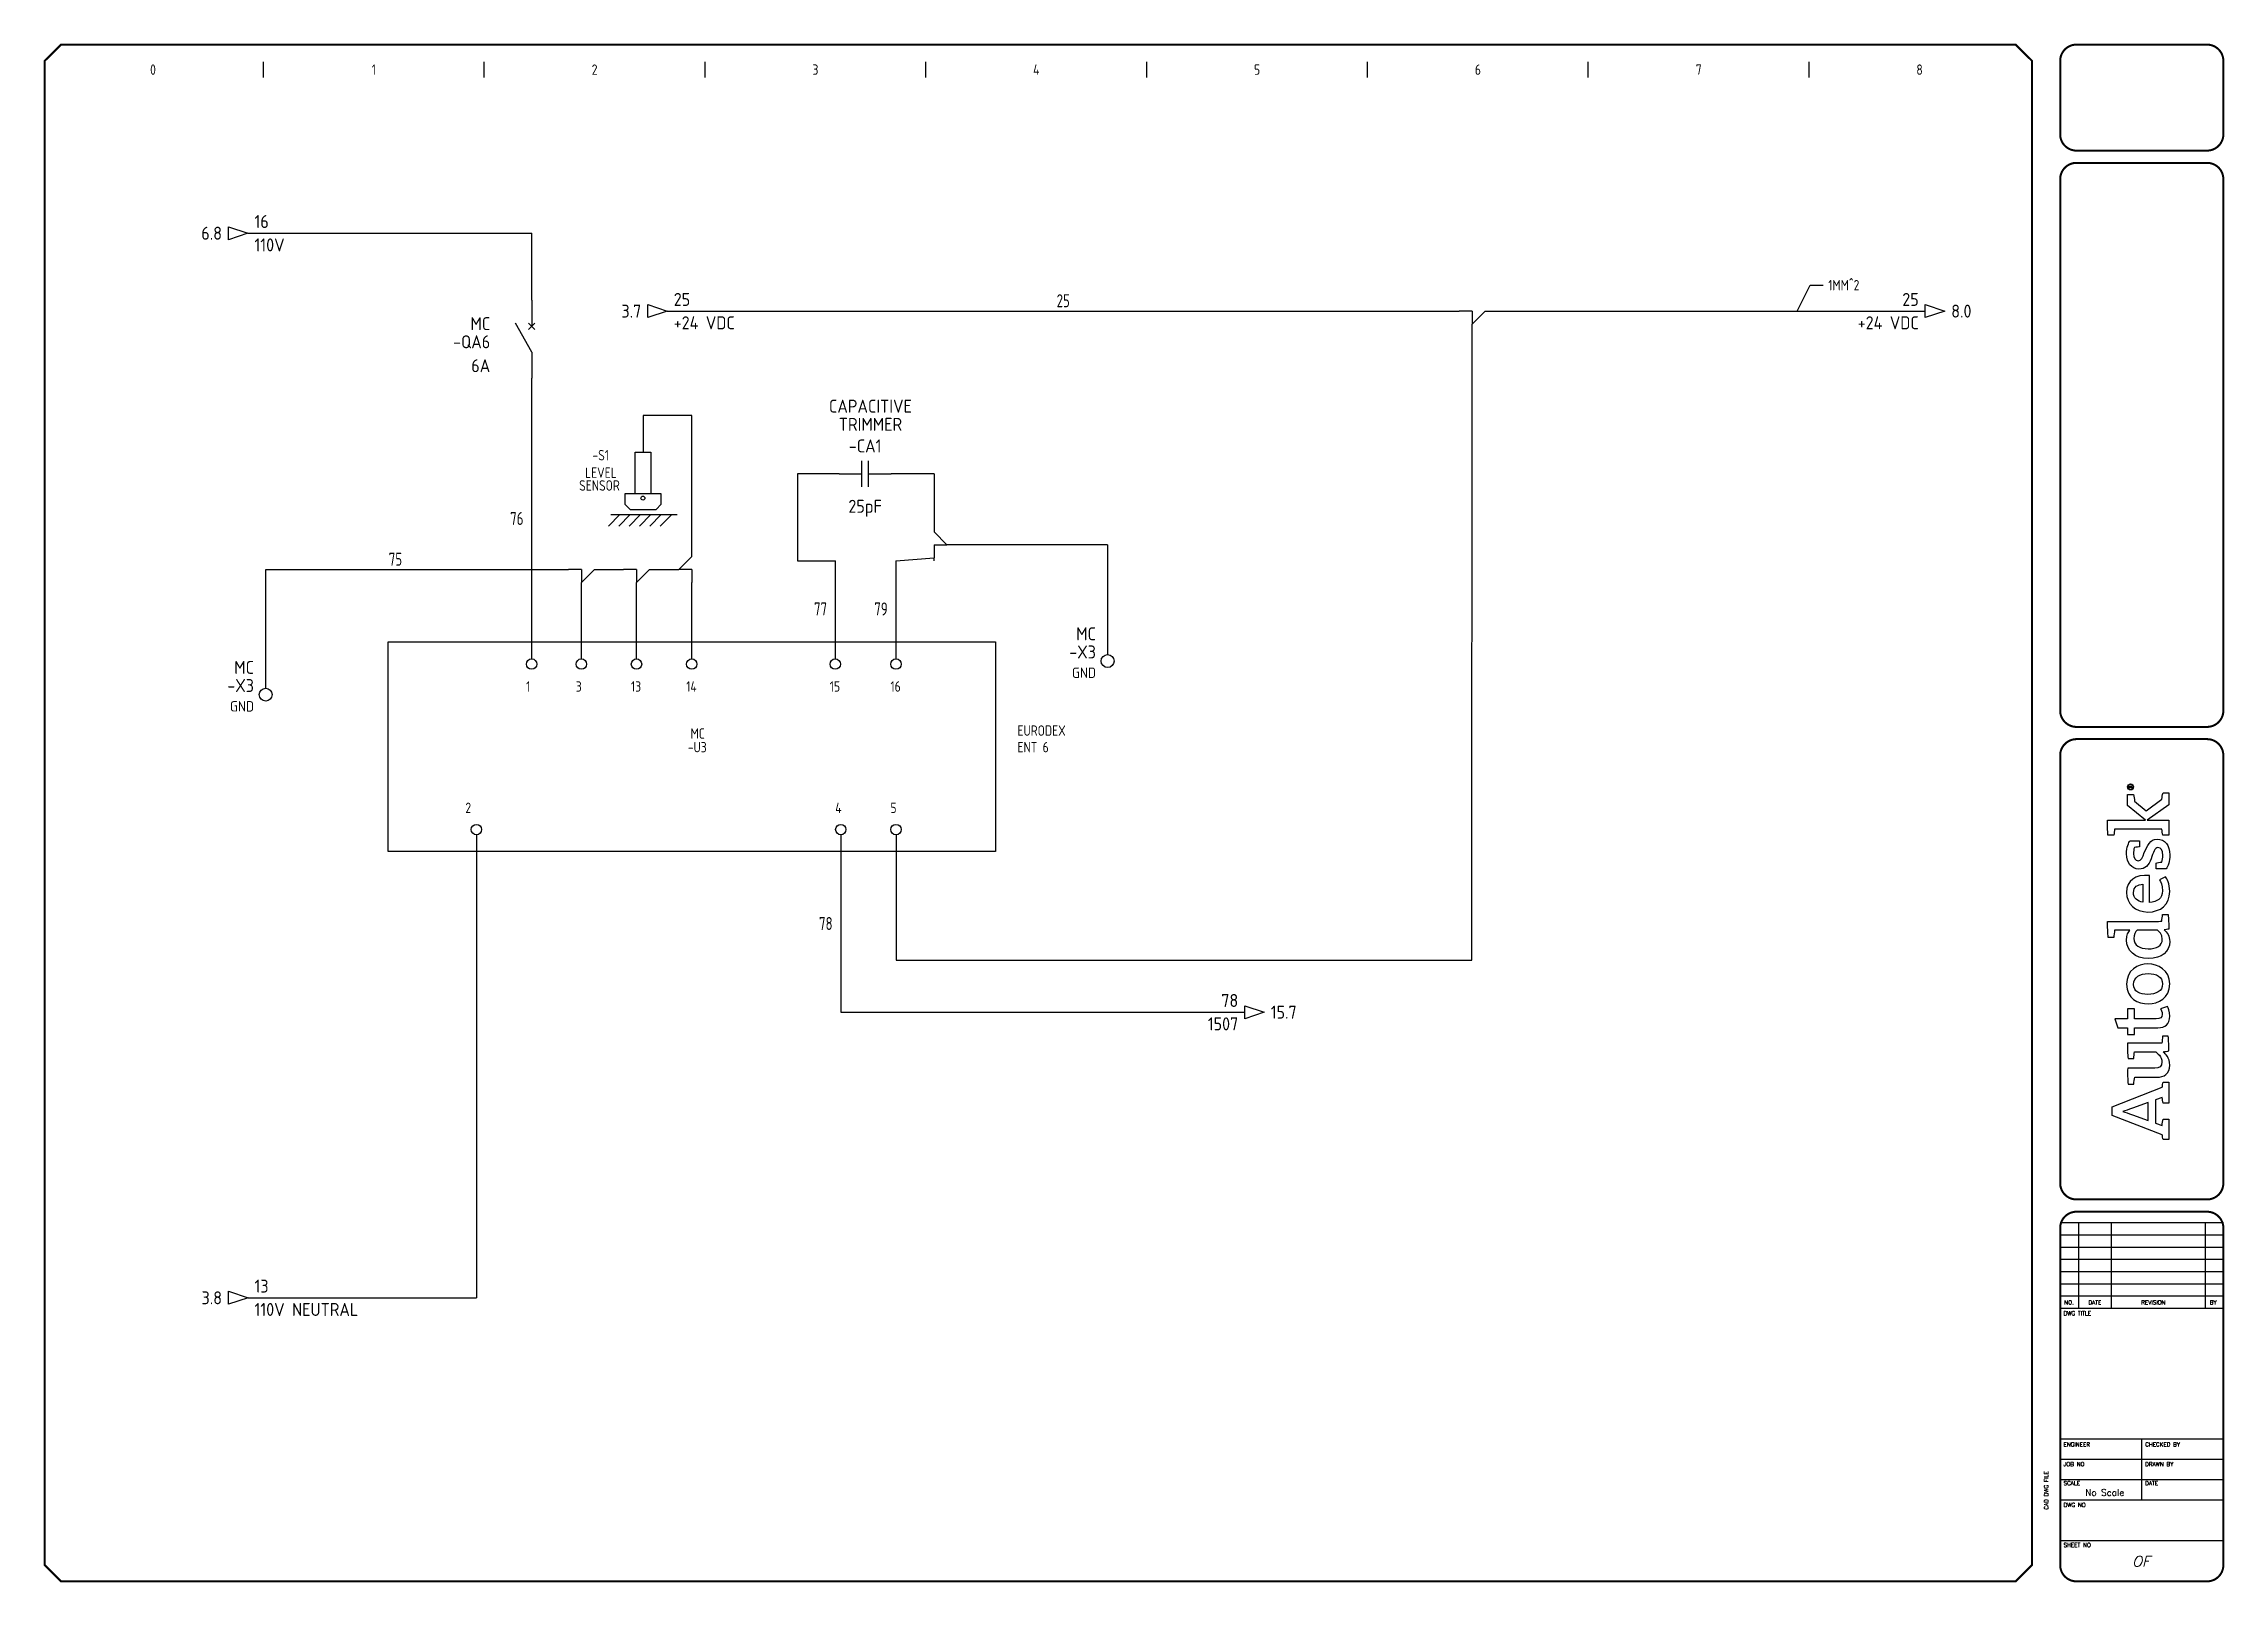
# Model space of a CAD drawing. Header units: millimetres. Extents: x 0 to 840, y 0 to 593.
import ezdxf
from ezdxf.enums import TextEntityAlignment as Align

# ---------------------------------------------------------------- set-up
doc = ezdxf.new("R2010")
doc.units = ezdxf.units.MM
doc.header["$LTSCALE"] = 10
doc.header["$MEASUREMENT"] = 0
for name, color, linetype in [('BLU_1.0mm^2', 5, 'Continuous'), ('DESC', 150, 'Continuous'), ('GRN_2.5mm^2', 3, 'Continuous'), ('LAYER_1', 160, 'Continuous'), ('LOC', 8, 'Continuous'), ('MISC', 7, 'Continuous'), ('RED_1.0mm^2', 1, 'Continuous'), ('RED_2.5mm^2', 1, 'Continuous'), ('SYMS', 7, 'Continuous'), ('TAGS', 150, 'Continuous'), ('TERMS', 123, 'Continuous'), ('TITLE', 7, 'Continuous'), ('WIRENO', 72, 'Continuous'), ('WIREREF', 52, 'Continuous'), ('WIREREF_DEST', 52, 'Continuous'), ('XREF', 7, 'Continuous')]:
    doc.layers.add(name, color=color, linetype=linetype)
doc.styles.add('ITALIC', font='ITALIC')
doc.styles.add('SIMPLEX', font='simplex')
doc.styles.add('WD_IEC', font='isocp2.shx', dxfattribs={"width": 0.9, "height": 4})
doc.dimstyles.get("Standard").update_dxf_attribs({"dimtxt": 0.18, "dimasz": 0.18, "dimexe": 0.18, "dimexo": 0.0625, "dimgap": 0.09, "dimtad": 0, "dimtih": 1, "dimtoh": 1, "dimdec": 4, "dimzin": 0, "dimdsep": 46, "dimtxsty": 'Standard', "dimcen": 0.09, "dimadec": 0, "dimazin": 0, "dimtfac": 1, "dimtdec": 4, "dimtofl": 0, "dimtmove": 0, "dimatfit": 3, "dimfxl": 1, "dimtolj": 1, "dimtzin": 0, "dimarcsym": 0})

# ---------------------------------------------------------------- blocks, each defined once
blk = doc.blocks.new('HDV1_09')
for centre in [(55.25, 72.25), (74.38, 72.25), (95.62, 72.25), (116.88, 72.25), (172.12, 72.25), (195.5, 72.25), (34, 8.5), (174.25, 8.5), (195.5, 8.5)]:
    blk.add_circle(centre, 2)
at = {"layer": 'SYMS'}
for p, q in [((0, 80.75), (233.75, 80.75)), ((0, 0), (0, 80.75)), ((233.75, 80.75), (233.75, 0)), ((233.75, 0), (0, 0))]:
    blk.add_line(p, q, dxfattribs=at)
at = {"style": 'WD_IEC', "flags": 1}
for tag, p, height in [('X2TERM01', (55.25, 74.25), 0.256), ('X2TERM02', (74.38, 74.25), 0.256), ('X2TERM03', (95.62, 74.25), 0.256), ('X2TERM05', (116.88, 74.25), 0.256), ('X2TERM06', (172.12, 74.25), 0.256), ('X2TERM07', (195.5, 74.25), 0.256), ('X1TERM07', (197.5, 72.25), 0.256), ('ASSYCODE', (101.08, 44.67), 0.02), ('MFG', (101.08, 44.67), 0.02), ('CAT', (101.08, 44.67), 0.02), ('FAMILY', (101.08, 44.67), 0.02), ('X8TERM11', (34, 6.5), 0.256), ('X8TERM17', (174.25, 6.5), 0.256), ('X8TERM18', (195.5, 6.5), 0.256)]:
    blk.add_attdef(tag, p, '', height=height, dxfattribs=at)
at = {"style": 'WD_IEC'}
for tag, p in [('TERM01', (53.12, 61.62)), ('TERM02', (72.25, 61.62)), ('TERM03', (93.5, 61.62)), ('TERM05', (114.75, 61.62)), ('TERM06', (170, 61.62)), ('TERM07', (193.38, 61.62)), ('DESC1', (242.25, 44.62)), ('DESC2', (242.25, 38.25)), ('INST', (242.25, 29.75)), ('LOC', (242.42, 24.17)), ('TERM11', (29.75, 14.88)), ('TERM17', (172.12, 14.88)), ('TERM18', (193.38, 14.88))]:
    blk.add_attdef(tag, p, '', height=4, dxfattribs=at)
blk.add_attdef('TAG1', text='', height=4, dxfattribs=at).set_placement((119, 38.25), align=Align.CENTER)
blk = doc.blocks.new('AI9-BLK2')
at = {"layer": 'LAYER_1', "color": 7}
blk.add_circle((0, 0), 2.03, dxfattribs=at)
blk.add_open_spline([(1.7, 0), (1.7, -1), (1, -1.8), (0, -1.8), (-1, -1.8), (-1.7, -1), (-1.7, 0), (-1.7, 1), (-1, 1.8), (0, 1.8), (1, 1.8), (1.7, 1), (1.7, 0)], degree=3, knots=[0, 0, 0, 0, 1, 1, 1, 2, 2, 2, 3, 3, 3, 4, 4, 4, 4], dxfattribs=at)
blk = doc.blocks.new('AI9-BLK1')
at = {"layer": 'LAYER_1', "color": 7}
for points, knots in [([(0.7, -1.1), (0.7, -1.1), (0.2, -0.4), (0.2, -0.4), (0.1, -0.2), (0, -0.2), (-0.1, -0.1), (0.3, 0), (0.5, 0.2), (0.5, 0.5), (0.5, 0.8), (0.3, 1.1), (-0.2, 1.1), (-0.2, 1.1), (-0.8, 1.1), (-0.8, 1.1), (-0.8, 1.1), (-0.8, -1.1), (-0.8, -1.1), (-0.8, -1.1), (-0.5, -1.1), (-0.5, -1.1), (-0.5, -1.1), (-0.5, -0.1), (-0.5, -0.1), (-0.4, -0.1), (-0.3, -0.2), (-0.2, -0.3), (-0.2, -0.3), (0.3, -1.1), (0.3, -1.1), (0.3, -1.1), (0.7, -1.1), (0.7, -1.1)], [0, 0, 0, 0, 1, 1, 1, 2, 2, 2, 3, 3, 3, 4, 4, 4, 5, 5, 5, 6, 6, 6, 7, 7, 7, 8, 8, 8, 9, 9, 9, 10, 10, 10, 11, 11, 11, 11]), ([(0.2, 0.5), (0.2, 0.2), (-0.1, 0.1), (-0.3, 0.1), (-0.3, 0.1), (-0.5, 0.1), (-0.5, 0.1), (-0.5, 0.1), (-0.5, 0.8), (-0.5, 0.8), (-0.5, 0.8), (-0.2, 0.8), (-0.2, 0.8), (0.1, 0.8), (0.2, 0.7), (0.2, 0.5)], [0, 0, 0, 0, 1, 1, 1, 2, 2, 2, 3, 3, 3, 4, 4, 4, 5, 5, 5, 5])]:
    blk.add_open_spline(points, degree=3, knots=knots, dxfattribs=at)
blk = doc.blocks.new('LOGO')
for points, knots in [([(35.2, 4.3), (35.2, 4.3), (22.1, 38.1), (22.1, 38.1), (22.1, 38.1), (16.1, 38.1), (16.1, 38.1), (16.1, 38.1), (3.2, 4.3), (3.2, 4.3), (2.2, 4.2), (0.9, 4), (0, 3.7), (0, 3.7), (0, 0), (0, 0), (0, 0), (13.7, 0), (13.7, 0), (13.7, 0), (13.7, 3.7), (13.7, 3.7), (12.4, 4), (10.9, 4.3), (9.5, 4.4), (9.5, 4.4), (11.1, 8.8), (11.1, 8.8), (11.1, 8.8), (26.8, 8.8), (26.8, 8.8), (26.8, 8.8), (28.4, 4.3), (28.4, 4.3), (27, 4.2), (25.8, 4), (24.5, 3.7), (24.5, 3.7), (24.5, 0), (24.5, 0), (24.5, 0), (38.7, 0), (38.7, 0), (38.7, 0), (38.7, 3.7), (38.7, 3.7), (37.9, 3.9), (36, 4.3), (35.2, 4.3)], [0, 0, 0, 0, 1, 1, 1, 2, 2, 2, 3, 3, 3, 4, 4, 4, 5, 5, 5, 6, 6, 6, 7, 7, 7, 8, 8, 8, 9, 9, 9, 10, 10, 10, 11, 11, 11, 12, 12, 12, 13, 13, 13, 14, 14, 14, 15, 15, 15, 16, 16, 16, 16]), ([(12.8, 13.8), (12.8, 13.8), (16.6, 24.3), (16.6, 24.3), (17.8, 27.5), (18.2, 28.8), (18.8, 30.9), (18.8, 30.9), (18.9, 30.9), (18.9, 30.9), (19.6, 28.9), (20, 27.5), (21.1, 24.3), (21.1, 24.3), (24.9, 13.8), (24.9, 13.8), (24.9, 13.8), (12.8, 13.8), (12.8, 13.8)], [0, 0, 0, 0, 1, 1, 1, 2, 2, 2, 3, 3, 3, 4, 4, 4, 5, 5, 5, 6, 6, 6, 6]), ([(70.8, 23.1), (70.8, 23.1), (70.8, 27.7), (70.8, 27.7), (70.8, 27.7), (75.3, 27.7), (75.3, 27.7), (75.3, 27.7), (75.3, 34.3), (75.3, 34.3), (75.3, 34.3), (81.3, 36.2), (81.3, 36.2), (81.3, 36.2), (81.3, 27.7), (81.3, 27.7), (81.3, 27.7), (88, 27.7), (88, 27.7), (88, 27.7), (88, 23.1), (88, 23.1), (88, 23.1), (81.3, 23.1), (81.3, 23.1), (81.3, 23.1), (81.3, 8.4), (81.3, 8.4), (81.3, 5.6), (82.1, 4.3), (84.3, 4.3), (86, 4.3), (87.5, 5.1), (88, 5.5), (88, 5.5), (89.7, 0.9), (89.7, 0.9), (88.7, 0.3), (86.5, -0.7), (83.2, -0.7), (77.6, -0.7), (75.3, 2.4), (75.3, 7.4), (75.3, 7.4), (75.3, 23.1), (75.3, 23.1), (75.3, 23.1), (70.8, 23.1), (70.8, 23.1)], [0, 0, 0, 0, 1, 1, 1, 2, 2, 2, 3, 3, 3, 4, 4, 4, 5, 5, 5, 6, 6, 6, 7, 7, 7, 8, 8, 8, 9, 9, 9, 10, 10, 10, 11, 11, 11, 12, 12, 12, 13, 13, 13, 14, 14, 14, 15, 15, 15, 16, 16, 16, 16]), ([(147.1, 4.7), (147.1, 5.4), (147, 6.1), (147, 6.9), (147, 6.9), (147, 41.1), (147, 41.1), (143.4, 41.2), (139.3, 41), (136.1, 40.7), (136.1, 40.7), (136.1, 37), (136.1, 37), (137.7, 36.8), (139.6, 36.6), (141, 36.4), (141, 36.4), (141, 36.4), (141, 36.4), (141, 36.4), (141, 26.2), (141, 26.2), (140, 27.1), (138, 28.4), (134.3, 28.4), (127.3, 28.4), (122, 22.6), (122, 13.8), (122, 4.5), (126.6, -0.7), (133.4, -0.7), (137.1, -0.7), (139.6, 1.1), (141.3, 3.1), (141.3, 2.1), (141.6, 0.6), (141.8, 0), (145.2, -0.2), (148.7, 0.1), (151.7, 0.4), (151.7, 0.4), (151.7, 4.1), (151.7, 4.1), (150.2, 4.2), (148.4, 4.5), (147.1, 4.7)], [0, 0, 0, 0, 1, 1, 1, 2, 2, 2, 3, 3, 3, 4, 4, 4, 5, 5, 5, 6, 6, 6, 7, 7, 7, 8, 8, 8, 9, 9, 9, 10, 10, 10, 11, 11, 11, 12, 12, 12, 13, 13, 13, 14, 14, 14, 15, 15, 15, 15]), ([(229.4, 4.6), (229.4, 4.6), (221.5, 15.2), (221.5, 15.2), (221.5, 15.2), (228, 23), (228, 23), (229.4, 23.1), (231.3, 23.3), (232.4, 23.6), (232.4, 23.6), (232.4, 27.7), (232.4, 27.7), (232.4, 27.7), (225, 27.7), (225, 27.7), (225, 27.7), (215.2, 15.6), (215.2, 15.6), (215.2, 15.6), (215.2, 41.2), (215.2, 41.2), (211.8, 41.3), (208.2, 41.2), (205.1, 40.9), (205.1, 40.9), (205.1, 36.9), (205.1, 36.9), (206.5, 36.8), (208, 36.6), (209.1, 36.5), (209.1, 36.5), (209.1, 4.5), (209.1, 4.5), (207.8, 4.4), (206.3, 4.2), (205.1, 4), (205.1, 4), (205.1, 0), (205.1, 0), (205.1, 0), (215.2, 0), (215.2, 0), (215.2, 0), (215.2, 14.5), (215.2, 14.5), (215.2, 14.5), (225.6, 0), (225.6, 0), (225.6, 0), (233.7, 0), (233.7, 0), (233.7, 0), (233.7, 3.8), (233.7, 3.8), (232.2, 4.2), (230.6, 4.4), (229.4, 4.6)], [0, 0, 0, 0, 1, 1, 1, 2, 2, 2, 3, 3, 3, 4, 4, 4, 5, 5, 5, 6, 6, 6, 7, 7, 7, 8, 8, 8, 9, 9, 9, 10, 10, 10, 11, 11, 11, 12, 12, 12, 13, 13, 13, 14, 14, 14, 15, 15, 15, 16, 16, 16, 17, 17, 17, 18, 18, 18, 19, 19, 19, 19]), ([(59.7, -0.1), (59.5, 0.6), (59.2, 2.6), (59.1, 3.8), (57.8, 2), (54.9, -0.7), (50.2, -0.7), (44.2, -0.7), (42, 3.1), (42, 8.1), (42, 8.1), (42, 22.9), (42, 22.9), (40.6, 23.2), (38.8, 23.4), (37.3, 23.5), (37.3, 23.5), (37.3, 27.3), (37.3, 27.3), (40.3, 27.6), (44.4, 27.8), (48, 27.6), (48, 27.6), (48, 9.3), (48, 9.3), (48, 6.2), (49.1, 4.5), (52.3, 4.5), (55.8, 4.5), (58.4, 7.9), (59, 8.6), (59, 8.6), (59, 23), (59, 23), (57.8, 23.2), (56, 23.4), (54.6, 23.5), (54.6, 23.5), (54.6, 27.3), (54.6, 27.3), (57.6, 27.7), (61.5, 27.8), (65, 27.7), (65, 27.7), (65, 4.6), (65, 4.6), (66.3, 4.4), (68.1, 4.2), (69.6, 4.1), (69.6, 4.1), (69.6, 0.3), (69.6, 0.3), (66.7, 0), (63, -0.2), (59.7, -0.1)], [0, 0, 0, 0, 1, 1, 1, 2, 2, 2, 3, 3, 3, 4, 4, 4, 5, 5, 5, 6, 6, 6, 7, 7, 7, 8, 8, 8, 9, 9, 9, 10, 10, 10, 11, 11, 11, 12, 12, 12, 13, 13, 13, 14, 14, 14, 15, 15, 15, 16, 16, 16, 17, 17, 17, 18, 18, 18, 18]), ([(104.8, -0.7), (95.2, -0.7), (91.4, 7), (91.4, 13.8), (91.4, 20.6), (95.1, 28.4), (104.6, 28.4), (114.1, 28.4), (118.3, 20.8), (118.3, 14), (118.3, 7.2), (114.2, -0.7), (104.8, -0.7)], [0, 0, 0, 0, 1, 1, 1, 2, 2, 2, 3, 3, 3, 4, 4, 4, 4]), ([(104.5, 23.6), (99.6, 23.6), (97.8, 19.5), (97.8, 14), (97.8, 8.5), (99.9, 4.1), (104.8, 4.1), (109.8, 4.1), (111.8, 8.2), (111.8, 13.8), (111.8, 19.3), (109.5, 23.6), (104.5, 23.6)], [0, 0, 0, 0, 1, 1, 1, 2, 2, 2, 3, 3, 3, 4, 4, 4, 4]), ([(141, 7.6), (140.3, 6.7), (138.2, 4.3), (135, 4.3), (130.5, 4.3), (128.5, 8.1), (128.5, 13.8), (128.5, 19.6), (130.9, 23.5), (135.4, 23.5), (138.3, 23.5), (139.9, 22.3), (141, 21.3), (141, 21.3), (141, 7.6), (141, 7.6)], [0, 0, 0, 0, 1, 1, 1, 2, 2, 2, 3, 3, 3, 4, 4, 4, 5, 5, 5, 5]), ([(167.6, 4.1), (171.4, 4.1), (173.8, 5.5), (175, 6.2), (175, 6.2), (177.1, 2.1), (177.1, 2.1), (175.5, 1.1), (172.6, -0.7), (167.2, -0.7), (158.2, -0.7), (153.3, 5.5), (153.3, 14), (153.3, 22.5), (158.9, 28.4), (166.4, 28.4), (174.6, 28.4), (178.7, 22.5), (177.9, 12.9), (177.9, 12.9), (159.8, 12.9), (159.8, 12.9), (160, 7.9), (162.3, 4.1), (167.6, 4.1)], [0, 0, 0, 0, 1, 1, 1, 2, 2, 2, 3, 3, 3, 4, 4, 4, 5, 5, 5, 6, 6, 6, 7, 7, 7, 8, 8, 8, 8]), ([(172, 17.3), (171.9, 20.8), (170.4, 23.7), (166.3, 23.7), (162.6, 23.7), (160.6, 21.2), (159.9, 17.3), (159.9, 17.3), (172, 17.3), (172, 17.3)], [0, 0, 0, 0, 1, 1, 1, 2, 2, 2, 3, 3, 3, 3]), ([(193.3, 16.4), (190.2, 17.6), (187.8, 18.3), (187.8, 20.5), (187.8, 22.6), (189.9, 23.7), (192.6, 23.7), (194.1, 23.7), (195.6, 23.5), (196.8, 23.1), (196.9, 21.9), (197.1, 20.1), (197.3, 19.6), (197.3, 19.6), (201.3, 19.6), (201.3, 19.6), (201.3, 19.6), (201.3, 26.1), (201.3, 26.1), (200.2, 26.8), (197.1, 28.4), (192.4, 28.4), (186.5, 28.4), (182.2, 25), (182.2, 20.1), (182.2, 15.7), (184.9, 13.4), (189.1, 11.9), (193.4, 10.4), (196.7, 9.3), (196.7, 7.2), (196.7, 5.1), (195, 3.9), (191.4, 3.9), (189.9, 3.9), (188.1, 4.1), (187, 4.6), (186.9, 5.9), (186.6, 7.8), (186.3, 8.4), (186.3, 8.4), (182.3, 8.4), (182.3, 8.4), (182.3, 8.4), (182.3, 1.6), (182.3, 1.6), (182.3, 1.6), (182.3, 1.6), (182.3, 1.6), (184.1, 0.5), (187.5, -0.8), (191.8, -0.8), (198.3, -0.8), (202.4, 2.6), (202.4, 7.8), (202.4, 12.5), (197.8, 14.6), (193.3, 16.4)], [0, 0, 0, 0, 1, 1, 1, 2, 2, 2, 3, 3, 3, 4, 4, 4, 5, 5, 5, 6, 6, 6, 7, 7, 7, 8, 8, 8, 9, 9, 9, 10, 10, 10, 11, 11, 11, 12, 12, 12, 13, 13, 13, 14, 14, 14, 15, 15, 15, 16, 16, 16, 17, 17, 17, 18, 18, 18, 19, 19, 19, 19])]:
    blk.add_open_spline(points, degree=3, knots=knots)
for name, p in [('AI9-BLK2', (237.6, 25.7)), ('AI9-BLK1', (237.8, 25.7))]:
    blk.add_blockref(name, p)
blk = doc.blocks.new('acade_title')
at = {"layer": 'SYMS'}
for p, q in [((85, 580), (85, 586)), ((170, 580), (170, 586)), ((255, 580), (255, 586)), ((340, 580), (340, 586)), ((425, 580), (425, 586)), ((510, 580), (510, 586)), ((595, 580), (595, 586)), ((680, 580), (680, 586))]:
    blk.add_line(p, q, dxfattribs=at)
at = {"layer": 'TITLE'}
for p, q in [((765.79, 586.36), (765.79, 551.29)), ((776.63, 138.97), (839.44, 138.97)), ((783.7, 138.97), (783.7, 106)), ((796.26, 138.97), (796.26, 106)), ((832.38, 138.97), (832.38, 106)), ((776.63, 134.26), (839.44, 134.26)), ((776.63, 129.55), (839.44, 129.55)), ((776.63, 124.84), (839.44, 124.84)), ((776.63, 120.13), (839.44, 120.13)), ((776.63, 115.42), (839.44, 115.42)), ((776.63, 110.71), (839.44, 110.71)), ((776.63, 106), (839.44, 106)), ((765.79, 7.07), (765.79, 55.62)), ((776.63, 55.75), (839.44, 55.75)), ((808.04, 32.19), (808.04, 55.75)), ((776.63, 47.89), (839.44, 47.89)), ((776.63, 40.04), (839.44, 40.04)), ((776.63, 32.19), (839.44, 32.19)), ((776.63, 16.49), (839.44, 16.49))]:
    blk.add_line(p, q, dxfattribs=at)
at = {"layer": 'TITLE', "const_width": 0.784}
blk.add_lwpolyline([(765.79, 7.07), (765.79, 586.36), (759.5, 592.64), (7.07, 592.64), (0.79, 586.36), (0.79, 7.07), (7.07, 0.79), (759.5, 0.79)], close=True, dxfattribs=at)
for points in [[(782.91, 592.64, 0.414214), (776.63, 586.36, 0.414214)], [(839.44, 586.36, 0.414214), (833.16, 592.64, 0.414214)], [(776.63, 558.09, 0.414214), (782.91, 551.81, 0.414214)], [(833.16, 551.81, 0.414214), (839.44, 558.09, 0.414214)], [(782.91, 547.1, 0.414214), (776.63, 540.82, 0.414214)], [(839.44, 540.82, 0.414214), (833.16, 547.1, 0.414214)], [(776.63, 336.15, 0.414214), (782.91, 329.87, 0.414214)], [(833.16, 329.87, 0.414214), (839.44, 336.15, 0.414214)], [(782.91, 325.16, 0.414214), (776.63, 318.88, 0.414214)], [(839.44, 318.88, 0.414214), (833.16, 325.16, 0.414214)], [(776.63, 154.15, 0.414214), (782.91, 147.87, 0.414214)], [(833.16, 147.87, 0.414214), (839.44, 154.15, 0.414214)], [(782.91, 143.16, 0.414214), (776.63, 136.88, 0.414214)], [(839.44, 136.88, 0.414214), (833.16, 143.16, 0.414214)], [(776.63, 7.07, 0.414214), (782.91, 0.79, 0.414214)], [(833.16, 0.79, 0.414214), (839.44, 7.07, 0.414214)]]:
    blk.add_lwpolyline(points, format="xyb", dxfattribs=at)
for points in [[(833.16, 592.64), (782.91, 592.64)], [(776.63, 586.36), (776.63, 558.09)], [(839.44, 586.36), (839.44, 558.09)], [(833.16, 551.81), (782.91, 551.81)], [(833.16, 547.1), (782.91, 547.1)], [(776.63, 540.82), (776.63, 336.15)], [(839.44, 540.82), (839.44, 336.15)], [(782.91, 329.87), (833.16, 329.87)], [(782.91, 325.16), (833.16, 325.16)], [(782.91, 147.87), (833.16, 147.87)], [(782.91, 143.16), (833.16, 143.16)], [(776.63, 136.88), (776.63, 7.07)], [(839.44, 136.88), (839.44, 7.07)], [(782.91, 0.79), (833.16, 0.79)]]:
    blk.add_lwpolyline(points, dxfattribs=at)
at = {"layer": 'TITLE', "color": 7, "const_width": 0.784}
for points in [[(776.63, 318.88), (776.63, 154.15)], [(839.44, 318.88), (839.44, 154.15)]]:
    blk.add_lwpolyline(points, dxfattribs=at)
at = {"xscale": 0.571500000000015, "yscale": 0.571500000000015, "zscale": 0.571500000000015, "rotation": 90}
blk.add_blockref('LOGO', (818.39, 170.97), dxfattribs=at)
at = {"layer": 'SYMS', "style": 'WD_IEC', "width": 0.9}
for s, p in [('0', (42.5, 581)), ('1', (127.5, 581)), ('2', (212.5, 581)), ('3', (297.5, 581)), ('4', (382.5, 581)), ('5', (467.5, 581)), ('6', (552.5, 581)), ('7', (637.5, 581)), ('8', (722.5, 581))]:
    blk.add_text(s, height=4, dxfattribs=at).set_placement(p, align=Align.CENTER)
at = {"layer": 'TITLE', "color": 1, "style": 'SIMPLEX'}
for s, p in [('DWG TITLE', (777.94, 103.25)), ('ENGINEER', (777.94, 52.74)), ('CHECKED BY', (809.35, 52.74)), ('JOB NO', (777.94, 45.15)), ('DRAWN BY', (809.35, 45.15)), ('SCALE', (777.94, 37.82)), ('DATE', (809.35, 37.82)), ('DWG NO', (777.94, 29.44)), ('SHEET NO', (777.94, 14))]:
    blk.add_text(s, height=1.57, dxfattribs=at).set_placement(p)
at = {"layer": 'TITLE', "color": 1}
for s, height, style, p in [('NO.', 1.57, 'SIMPLEX', (780.03, 108.22)), ('DATE', 1.57, 'SIMPLEX', (789.98, 108.22)), ('REVISION', 1.57, 'SIMPLEX', (812.49, 108.22)), ('BY', 1.57, 'SIMPLEX', (835.52, 108.22)), ('OF', 4, 'ITALIC', (807.77, 8.51))]:
    blk.add_text(s, height=height, dxfattribs=dict(at, style=style)).set_placement(p, align=Align.MIDDLE)
at = {"layer": 'TITLE', "color": 1, "style": 'SIMPLEX'}
blk.add_text('CAD DWG FILE', height=1.5703, rotation=90, dxfattribs=at).set_placement((772.05, 28.4))
at = {"layer": 'TITLE', "color": 1, "style": 'ITALIC'}
for tag, height, p in [('TITLE#1', 3, (806.47, 85.58)), ('TITLE#2', 3, (806.47, 80.5)), ('TITLE#3', 3, (806.47, 75.41)), ('TITLE#4', 3, (806.47, 70.33)), ('DWG#', 4, (806.47, 20.76))]:
    blk.add_attdef(tag, text='', height=height, dxfattribs=at).set_placement(p, align=Align.CENTER)
at = {"layer": 'TITLE', "color": 1, "style": 'SIMPLEX'}
blk.add_attdef('CAD#', (772.63, 49.19), '', height=2.5, rotation=90, dxfattribs=at)
at = {"layer": 'TITLE', "color": 1}
for tag, p, height, style in [('ENGINEER', (783.37, 49.19), 2.5, 'ITALIC'), ('CHKDBY', (813.2, 49.2), 2.5, 'ITALIC'), ('JOB#', (789.06, 41.3), 2.5, 'SIMPLEX'), ('DRAWNBY', (814.95, 41.3), 2.5, 'ITALIC'), ('SCALE', (786.29, 33.76), 2.5, 'SIMPLEX'), ('DATE', (812.8, 33.76), 2.5, 'SIMPLEX'), ('SHTS', (815.9, 6.29), 4, 'ITALIC')]:
    blk.add_attdef(tag, p, '', height=height, dxfattribs=dict(at, style=style))
at = {"layer": 'TITLE', "color": 1, "style": 'ITALIC'}
blk.add_attdef('SH#', text='', height=4, dxfattribs=at).set_placement((799.54, 6.29), align=Align.RIGHT)
at = {"layer": 'TITLE', "color": 7, "flags": 9}
blk.add_attdef('WD_TB', (782.91, 0.79), '', height=3.14, dxfattribs=at)
blk = doc.blocks.new('HDV1_07BQ1')
at = {"layer": 'SYMS'}
for p, q in [((-1.5, -8), (-1.5, 0)), ((-1.5, 0), (1.5, 0)), ((1.5, 0), (1.5, -8)), ((3.5, -8), (-3.5, -8)), ((-3.5, -8), (-3.5, -10)), ((3.5, -10), (3.5, -8)), ((-6.69, -14.19), (-4.5, -12)), ((-6.21, -12), (6.53, -12)), ((-4.69, -14.19), (-2.5, -12)), ((-3.5, -10), (-2.5, -11)), ((-2.69, -14.19), (-0.5, -12)), ((-2.5, -11), (2.5, -11)), ((-0.69, -14.19), (1.5, -12)), ((1.31, -14.19), (3.5, -12)), ((2.5, -11), (3.5, -10)), ((3.31, -14.19), (5.5, -12))]:
    blk.add_line(p, q, dxfattribs=at)
blk.add_circle((-0.04, -8.82), 0.387, dxfattribs=at)
at = {"style": 'WD_IEC', "flags": 1}
for tag in ['FAMILY', 'CAT', 'ASSYCODE', 'MFG']:
    blk.add_attdef(tag, (0, 0), '', height=0.01, dxfattribs=at)
at = {"style": 'WD_IEC', "width": 0.9, "flags": 1}
blk.add_attdef('X2TERM01', (0, 0), '', height=0.32, dxfattribs=at)
at = {"style": 'WD_IEC', "width": 0.9}
for tag, p in [('TAG1', (14.67, -4.92)), ('DESC1', (16.17, -8.28)), ('DESC3', (16.75, -13.25)), ('DESC2', (16.75, -10.75))]:
    blk.add_attdef(tag, text='', height=2, dxfattribs=at).set_placement(p, align=Align.RIGHT)
blk = doc.blocks.new('VCB1')
for p, q in [((0, 7.5), (0, 2.5)), ((0, -2.5), (-3.12, 3.12)), ((0.62, 1.88), (-0.62, 3.12)), ((-0.62, 1.88), (0.62, 3.12)), ((0, -2.5), (0, -7.5))]:
    blk.add_line(p, q)
at = {"style": 'WD_IEC'}
for tag, p in [('INST', (-8, 5.25)), ('LOC', (-8, 1.75)), ('TAG1', (-8, -1.75)), ('RATING1', (-8, -6.35)), ('DESC1', (-8, -14.35)), ('DESC2', (-8, -17.85)), ('DESC3', (-8, -21.35))]:
    blk.add_attdef(tag, text='', height=2.5, dxfattribs=at).set_placement(p, align=Align.RIGHT)
blk.add_attdef('TERM01', text='', height=2, rotation=90, dxfattribs=at).set_placement((-1, 7.5), align=Align.RIGHT)
at = {"style": 'WD_IEC', "flags": 1}
for tag, p, height in [('X2TERM01', (0, 7.5), 0.32), ('MFG', (2.75, 6.5), 1.5), ('CAT', (2.75, 4), 1.5), ('X4LINK', (-2, 0), 0.32), ('X1LINK', (-0.5, 0), 0.32), ('X8TERM02', (0, -7.5), 0.32), ('ASSYCODE', (1, -9), 1), ('FAMILY', (1, -10.5), 1), ('CATDESC', (1, -12), 1), ('CONTACT', (1, -13.5), 1), ('COMMON', (2.25, -14.75), 1)]:
    blk.add_attdef(tag, p, '', height=height, dxfattribs=at)
at = {"style": 'WD_IEC'}
blk.add_attdef('TERM02', (-1, -7.5), '', height=2, rotation=90, dxfattribs=at)
at = {"lineweight": 15, "style": 'WD_IEC'}
blk.add_attdef('XREF', text='', height=2.5, dxfattribs=at).set_placement((-8, -10.35), align=Align.RIGHT)
blk = doc.blocks.new('HA1S1')
blk.add_lwpolyline([(0, 1.25), (3.75, 0), (0, -1.25)], close=True)
at = {"style": 'WD_IEC'}
for tag, height, flags, p in [('WIRENO', 2.5, 8, (-1.25, 1)), ('SIGCODE', 1, 1, (5, 1.8))]:
    blk.add_attdef(tag, text='', height=height, dxfattribs=dict(at, flags=flags)).set_placement(p, align=Align.RIGHT)
at = {"style": 'WD_IEC', "flags": 1}
blk.add_attdef('X4TERM01', (0, 0), '', height=0.32, dxfattribs=at)
at = {"style": 'WD_IEC'}
blk.add_attdef('XREF', text='', height=2.5, dxfattribs=at).set_placement((5, 0), align=Align.MIDDLE_LEFT)
blk.add_attdef('DESC1', text='', height=2.5, dxfattribs=at).set_placement((-1.25, -1), align=Align.TOP_RIGHT)
blk = doc.blocks.new('HCA1')
for p, q in [((-5, 0), (-0.62, 0)), ((-0.62, -2.5), (-0.62, 2.5)), ((0.62, -2.5), (0.62, 2.5)), ((0.62, 0), (5, 0))]:
    blk.add_line(p, q)
at = {"style": 'WD_IEC'}
for tag, p in [('INST', (0, 11.12)), ('LOC', (0, 7.62)), ('TAG1', (0, 4.12)), ('DESC2', (0, -14.5)), ('DESC1', (0, -11)), ('DESC3', (0, -18))]:
    blk.add_attdef(tag, text='', height=2.5, dxfattribs=at).set_placement(p, align=Align.CENTER)
for tag, p, height, flags in [('MFG', (7.42, 12.12), 1.5, 9), ('CAT', (7.42, 9.62), 1.5, 9), ('X4TERM01', (-5, 0), 0.32, 1), ('TERM01', (-5, 1), 2, 8), ('X1TERM02', (5, 0), 0.32, 1), ('ASSYCODE', (9.75, -2.75), 1, 1), ('FAMILY', (9.75, -4.25), 1, 1), ('CATDESC', (9.75, -5.75), 1, 1)]:
    blk.add_attdef(tag, p, '', height=height, dxfattribs=dict(at, flags=flags))
at = {"style": 'WD_IEC', "flags": 8}
blk.add_attdef('TERM02', text='', height=2, dxfattribs=at).set_placement((5, 1), align=Align.RIGHT)
at = {"lineweight": 15, "style": 'WD_IEC'}
blk.add_attdef('RATING1', text='', height=2.5, dxfattribs=at).set_placement((0, -7.5), align=Align.CENTER)
blk = doc.blocks.new('HA1D3')
blk.add_lwpolyline([(0, 0), (-3.75, -1.25), (-3.75, 1.25)], close=True)
at = {"style": 'WD_IEC'}
blk.add_attdef('XREF', text='', height=2.5, dxfattribs=at).set_placement((-5, 0), align=Align.MIDDLE_RIGHT)
at = {"style": 'WD_IEC', "flags": 1}
blk.add_attdef('SIGCODE', text='', height=1, dxfattribs=at).set_placement((-2.5, 1.8), align=Align.RIGHT)
at = {"style": 'WD_IEC'}
for tag, p, height, flags in [('X1TERM01', (0, 0), 0.32, 1), ('WIRENO', (1.25, 1), 2.5, 8)]:
    blk.add_attdef(tag, p, '', height=height, dxfattribs=dict(at, flags=flags))
blk.add_attdef('DESC1', text='', height=2.5, dxfattribs=at).set_placement((1.25, -1), align=Align.TOP_LEFT)
blk = doc.blocks.new('WD_WNH')
at = {"linetype": 'Continuous', "style": 'WD_IEC', "width": 0.8}
blk.add_attdef('WIRENO', text='', height=2.5, dxfattribs=at).set_placement((0, 0.75), align=Align.CENTER)
at = {"style": 'WD_IEC', "flags": 1}
for tag, p in [('W08USER', (0, 0.375)), ('W04USER', (0, 0.875)), ('W05USER', (0, 0.75)), ('W09USER', (0, 0.25)), ('W03USER', (0, 1)), ('W06USER', (0, 0.625)), ('W07USER', (0, 0.5)), ('W02USER', (0, 1.125)), ('W01USER', (0, 1.25)), ('W10USER', (0, 0.125))]:
    blk.add_attdef(tag, text='', height=0.08, dxfattribs=at).set_placement(p, align=Align.CENTER)
blk = doc.blocks.new('WD_WNV')
at = {"linetype": 'Continuous', "style": 'WD_IEC', "width": 0.8}
blk.add_attdef('WIRENO', text='', height=2.5, dxfattribs=at).set_placement((-1.6, 0), align=Align.MIDDLE_RIGHT)
at = {"style": 'WD_IEC', "flags": 1}
for tag, p in [('W08USER', (-1, 0.375)), ('W04USER', (-1, 0.875)), ('W05USER', (-1, 0.75)), ('W09USER', (-1, 0.25)), ('W03USER', (-1, 1)), ('W06USER', (-1, 0.625)), ('W07USER', (-1, 0.5)), ('W02USER', (-1, 1.125)), ('W01USER', (-1, 1.25)), ('W10USER', (-1, 0.125))]:
    blk.add_attdef(tag, text='', height=0.08, dxfattribs=at).set_placement(p, align=Align.CENTER)
blk = doc.blocks.new('VT0002')
blk.add_circle((0, 0), 1.25)
at = {"style": 'WD_IEC'}
for tag, p in [('INST', (-2.25, 6.5)), ('LOC', (-2.25, 3.5)), ('DESC1', (-2.25, -6.25)), ('DESC2', (-2.25, -9.25)), ('DESC3', (-2.25, -12.25))]:
    blk.add_attdef(tag, text='', height=2.5, dxfattribs=at).set_placement(p, align=Align.RIGHT)
at = {"style": 'WD_IEC', "flags": 1}
for tag, p, height in [('ASSYCODE', (2.75, 10.75), 1), ('CATDESC', (2.75, 9.25), 1), ('MFG', (2.75, 7.25), 1.5), ('CAT', (2.75, 4.75), 1.5), ('X4PIN01', (-1.25, 1), 0.25), ('X4TERM01', (-1.25, 0), 0.25), ('X4TERMDESC01', (-1.25, 0.5), 0.4), ('STRIPSEQ', (0, 0), 0.025), ('X2PIN01', (0, 2.25), 0.25), ('X2TERM01', (0, 1.25), 0.25), ('X8PIN01', (0, -0.25), 0.25), ('X2TERMDESC01', (0, 1.75), 0.4), ('X1PIN01', (1.25, 1), 0.25), ('X1TERM01', (1.25, 0), 0.25), ('X1TERMDESC01', (1.25, 0.5), 0.4), ('LINKTERM', (0, -0.04), 0.025), ('X8TERM01', (0, -1.25), 0.25), ('X8TERMDESC01', (0, -0.75), 0.4)]:
    blk.add_attdef(tag, p, '', height=height, dxfattribs=at)
at = {"style": 'WD_IEC', "flags": 8}
for tag, height, p in [('TAGSTRIP', 2.5, (-2.25, 0.5)), ('TERM01', 2, (-2.25, -3.25))]:
    blk.add_attdef(tag, text='', height=height, dxfattribs=at).set_placement(p, align=Align.RIGHT)
blk = doc.blocks.new('HT0_184')
for p, q in [((0, 0), (-2.5, 0)), ((0, 0), (0, -2.5)), ((0, -2.5), (2.5, 0))]:
    blk.add_line(p, q)
at = {"style": 'WD_IEC', "flags": 1}
for tag, p in [('X4TERM01', (-2.5, 0)), ('X1TERM01', (2.5, 0)), ('X8TERM01', (0, -2.5)), ('WDWSEQ', (1.53, -1.26))]:
    blk.add_attdef(tag, p, '', height=0.4, dxfattribs=at)
blk = doc.blocks.new('VT0_184')
for p, q in [((0, 0), (-2.5, 0)), ((0, 0), (0, -2.5)), ((0, -2.5), (2.5, 0))]:
    blk.add_line(p, q)
at = {"style": 'WD_IEC', "flags": 1}
for tag, p in [('X4TERM01', (-2.5, 0)), ('X1TERM01', (2.5, 0)), ('X8TERM01', (0, -2.5)), ('WDWSEQ', (1.53, -1.26))]:
    blk.add_attdef(tag, p, '', height=0.4, dxfattribs=at)
blk = doc.blocks.new('HT0_248')
for p, q in [((-2.5, 0), (0, 2.5)), ((0, 0), (-2.5, 0)), ((0, 0), (0, -2.5))]:
    blk.add_line(p, q)
at = {"style": 'WD_IEC', "flags": 1}
for tag, p in [('X4TERM01', (-2.5, 0)), ('WDWSEQ', (-1.07, 0.99)), ('X2TERM01', (0, 2.5)), ('X8TERM01', (0, -2.5))]:
    blk.add_attdef(tag, p, '', height=0.4, dxfattribs=at)
blk = doc.blocks.new('VT0_218')
for p, q in [((2.5, 0), (0, 2.5)), ((0, 0), (2.5, 0)), ((0, 0), (0, -2.5))]:
    blk.add_line(p, q)
at = {"style": 'WD_IEC', "flags": 1}
for tag, p in [('X2TERM01', (0, 2.5)), ('WDWSEQ', (1.92, 1.22)), ('X1TERM01', (2.5, 0)), ('X8TERM01', (0, -2.5))]:
    blk.add_attdef(tag, p, '', height=0.4, dxfattribs=at)

msp = doc.modelspace()

# ---------------------------------------------------------------- linework, layer by layer
at = {"layer": 'BLU_1.0mm^2'}
for p, q in [((240.44, 490), (545.31, 490)), ((555.31, 490), (724.69, 490)), ((550.22, 240), (550.31, 485)), ((328.55, 288.33), (328.51, 240)), ((328.51, 240), (550.22, 240))]:
    msp.add_line(p, q, dxfattribs=at)
at = {"layer": 'GRN_2.5mm^2'}
for q in [(348.13, 400), (409.97, 357.73)]:
    msp.add_line((409.97, 400), q, dxfattribs=at)
at = {"layer": 'RED_1.0mm^2'}
for p, q in [((188.3, 356.08), (188.3, 464.18)), ((231.15, 449.83), (231.15, 435.62)), ((249.92, 449.83), (231.15, 449.83)), ((249.92, 395.45), (249.92, 449.83)), ((290.55, 427.33), (290.55, 393.78)), ((306.62, 427.33), (290.55, 427.33)), ((343.13, 427.33), (326.62, 427.33)), ((343.13, 427.33), (343.13, 405)), ((328.5, 393.78), (343.13, 395)), ((343.13, 393.78), (343.13, 395)), ((85.87, 344.79), (85.89, 390.45)), ((85.89, 390.45), (202.42, 390.45)), ((212.42, 390.45), (223.67, 390.45)), ((233.67, 390.45), (244.92, 390.45)), ((290.55, 393.78), (305.17, 393.78)), ((305.17, 356.08), (305.17, 393.78)), ((328.5, 393.78), (328.5, 356.08)), ((207.42, 356.08), (207.42, 385.45)), ((228.67, 356.08), (228.67, 385.45)), ((249.92, 356.08), (249.92, 385.45))]:
    msp.add_line(p, q, dxfattribs=at)
at = {"layer": 'RED_2.5mm^2'}
for p, q in [((79.06, 520), (188.3, 520)), ((188.3, 494.18), (188.3, 520)), ((167, 288.33), (167, 110)), ((307.3, 288.33), (307.29, 220)), ((307.29, 220), (462.74, 220)), ((79.07, 110), (167, 110))]:
    msp.add_line(p, q, dxfattribs=at)

# ---------------------------------------------------------------- block references
at = {"layer": 'BLU_1.0mm^2', "xscale": 2, "yscale": 2, "zscale": 2}
msp.add_blockref('VT0_184', (550.31, 490), dxfattribs=at)
at = {"layer": 'GRN_2.5mm^2', "xscale": 2, "yscale": 2, "zscale": 2}
msp.add_blockref('VT0_218', (343.13, 400), dxfattribs=at)
at = {"layer": 'RED_1.0mm^2', "xscale": 2, "yscale": 2, "zscale": 2}
for name, p in [('HT0_248', (249.92, 390.45)), ('HT0_184', (207.42, 390.45)), ('HT0_184', (228.67, 390.45))]:
    msp.add_blockref(name, p, dxfattribs=at)
at = {"layer": 'SYMS'}
ref = msp.add_blockref('acade_title', (0, 0), dxfattribs=at)
ref.add_attrib('SCALE', 'No Scale', (786.29, 33.76), dxfattribs={"layer": 'MISC', "color": 1, "height": 2.5, "style": 'SIMPLEX'})
ref = msp.add_blockref('HA1D3', (79.06, 520), dxfattribs=dict(at, xscale=2, yscale=2, zscale=2))
ref.add_attrib('XREF', '6.8', dxfattribs={"layer": 'XREF', "height": 5, "style": 'WD_IEC'}).set_placement((69.06, 520), align=Align.MIDDLE_RIGHT)
ref.add_attrib('DESC1', '110V', dxfattribs={"layer": 'DESC', "height": 5, "style": 'WD_IEC'}).set_placement((81.56, 518), align=Align.TOP_LEFT)
ref.add_attrib('WIRENO', '16', (81.56, 522), dxfattribs={"layer": 'WIREREF_DEST', "height": 5, "style": 'WD_IEC', "flags": 8})
ref = msp.add_blockref('HA1D3', (240.44, 490), dxfattribs=dict(at, xscale=2, yscale=2, zscale=2))
ref.add_attrib('XREF', '3.7', dxfattribs={"layer": 'XREF', "height": 5, "style": 'WD_IEC'}).set_placement((230.44, 490), align=Align.MIDDLE_RIGHT)
ref.add_attrib('DESC1', '+24 VDC', dxfattribs={"layer": 'DESC', "height": 5, "style": 'WD_IEC'}).set_placement((242.94, 488), align=Align.TOP_LEFT)
ref.add_attrib('WIRENO', '25', (242.94, 492), dxfattribs={"layer": 'WIREREF_DEST', "height": 5, "style": 'WD_IEC', "flags": 8})
ref = msp.add_blockref('HA1S1', (724.69, 490), dxfattribs=dict(at, xscale=2, yscale=2, zscale=2))
ref.add_attrib('XREF', '8.0', dxfattribs={"layer": 'XREF', "height": 5, "style": 'WD_IEC'}).set_placement((734.69, 490), align=Align.MIDDLE_LEFT)
ref.add_attrib('DESC1', '+24 VDC', dxfattribs={"layer": 'DESC', "height": 5, "style": 'WD_IEC'}).set_placement((722.19, 488), align=Align.TOP_RIGHT)
ref.add_attrib('WIRENO', '25', dxfattribs={"layer": 'WIREREF', "height": 5, "style": 'WD_IEC', "flags": 8}).set_placement((722.19, 492), align=Align.RIGHT)
ref = msp.add_blockref('VCB1', (188.3, 479.18), dxfattribs=dict(at, xscale=2, yscale=2, zscale=2))
ref.add_attrib('RATING1', '6A', dxfattribs={"layer": 'MISC', "height": 5, "style": 'WD_IEC'}).set_placement((172.3, 466.48), align=Align.RIGHT)
ref.add_attrib('LOC', 'MC', dxfattribs={"layer": 'LOC', "height": 5, "style": 'WD_IEC'}).set_placement((172.3, 482.68), align=Align.RIGHT)
ref.add_attrib('TAG1', '-QA6', dxfattribs={"layer": 'TAGS', "height": 5, "style": 'WD_IEC'}).set_placement((172.3, 475.68), align=Align.RIGHT)
ref = msp.add_blockref('HCA1', (316.62, 427.33), dxfattribs=dict(at, xscale=2, yscale=2, zscale=2))
ref.add_attrib('DESC2', 'TRIMMER', dxfattribs={"layer": 'DESC', "height": 5, "style": 'WD_IEC'}).set_placement((318.67, 443.89), align=Align.CENTER)
ref.add_attrib('DESC1', 'CAPACITIVE', dxfattribs={"layer": 'DESC', "height": 5, "style": 'WD_IEC'}).set_placement((318.67, 450.89), align=Align.CENTER)
ref.add_attrib('RATING1', '25pF', dxfattribs={"layer": 'MISC', "lineweight": 15, "height": 5, "style": 'WD_IEC'}).set_placement((316.62, 412.33), align=Align.CENTER)
ref.add_attrib('TAG1', '-CA1', dxfattribs={"layer": 'TAGS', "height": 5, "style": 'WD_IEC'}).set_placement((316.62, 435.58), align=Align.CENTER)
ref = msp.add_blockref('HDV1_07BQ1', (231.15, 435.62), dxfattribs=dict(at, xscale=2, yscale=2, zscale=2))
ref.add_attrib('DESC1', 'LEVEL', dxfattribs={"layer": 'DESC', "height": 4, "style": 'WD_IEC', "width": 0.9}).set_placement((221.03, 425.78), align=Align.RIGHT)
ref.add_attrib('TAG1', '-S1', dxfattribs={"layer": 'TAGS', "height": 4, "style": 'WD_IEC', "width": 0.9}).set_placement((218.03, 432.52), align=Align.RIGHT)
ref.add_attrib('DESC2', 'SENSOR', dxfattribs={"layer": 'DESC', "height": 4, "style": 'WD_IEC', "width": 0.9}).set_placement((222.19, 420.85), align=Align.RIGHT)
ref = msp.add_blockref('HDV1_09', (133, 281.83), dxfattribs=at)
ref.add_attrib('TAG1', '-U3', dxfattribs={"layer": 'TAGS', "height": 4, "style": 'WD_IEC', "width": 0.9}).set_placement((252, 320.08), align=Align.CENTER)
ref.add_attrib('DESC2', 'ENT 6', (375.25, 320.08), dxfattribs={"layer": 'DESC', "height": 4, "style": 'WD_IEC', "width": 0.9})
ref.add_attrib('DESC1', 'EURODEX', (375.25, 326.45), dxfattribs={"layer": 'DESC', "height": 4, "style": 'WD_IEC', "width": 0.9})
ref.add_attrib('TERM01', '1', (186.12, 343.45), dxfattribs={"layer": 'TERMS', "height": 4, "style": 'WD_IEC', "width": 0.9})
ref.add_attrib('TERM02', '3', (205.25, 343.45), dxfattribs={"layer": 'TERMS', "height": 4, "style": 'WD_IEC', "width": 0.9})
ref.add_attrib('TERM03', '13', (226.5, 343.45), dxfattribs={"layer": 'TERMS', "height": 4, "style": 'WD_IEC', "width": 0.9})
ref.add_attrib('TERM05', '14', (247.75, 343.45), dxfattribs={"layer": 'TERMS', "height": 4, "style": 'WD_IEC', "width": 0.9})
ref.add_attrib('TERM06', '15', (303, 343.45), dxfattribs={"layer": 'TERMS', "height": 4, "style": 'WD_IEC', "width": 0.9})
ref.add_attrib('TERM07', '16', (326.37, 343.45), dxfattribs={"layer": 'TERMS', "height": 4, "style": 'WD_IEC', "width": 0.9})
ref.add_attrib('TERM11', '2', (162.75, 296.7), dxfattribs={"layer": 'TERMS', "height": 4, "style": 'WD_IEC', "width": 0.9})
ref.add_attrib('TERM17', '4', (305.12, 296.7), dxfattribs={"layer": 'TERMS', "height": 4, "style": 'WD_IEC', "width": 0.9})
ref.add_attrib('TERM18', '5', (326.37, 296.7), dxfattribs={"layer": 'TERMS', "height": 4, "style": 'WD_IEC', "width": 0.9})
ref.add_attrib('LOC', 'MC', (249.42, 325.33), dxfattribs={"layer": 'LOC', "height": 4, "style": 'WD_IEC', "width": 0.9})
ref = msp.add_blockref('VT0002', (409.97, 355.23), dxfattribs=dict(at, xscale=2, yscale=2, zscale=2))
ref.add_attrib('TERM01', 'GND', dxfattribs={"layer": 'TERMS', "height": 4, "style": 'WD_IEC', "flags": 8}).set_placement((405.47, 348.73), align=Align.RIGHT)
ref.add_attrib('LOC', 'MC', dxfattribs={"layer": 'LOC', "height": 5, "style": 'WD_IEC'}).set_placement((405.47, 363.23), align=Align.RIGHT)
ref.add_attrib('TAGSTRIP', '-X3', dxfattribs={"layer": 'TAGS', "height": 5, "style": 'WD_IEC', "flags": 8}).set_placement((405.47, 356.23), align=Align.RIGHT)
ref = msp.add_blockref('VT0002', (85.87, 342.29), dxfattribs=dict(at, xscale=2, yscale=2, zscale=2))
ref.add_attrib('TERM01', 'GND', dxfattribs={"layer": 'TERMS', "height": 4, "style": 'WD_IEC', "flags": 8}).set_placement((81.37, 335.79), align=Align.RIGHT)
ref.add_attrib('LOC', 'MC', dxfattribs={"layer": 'LOC', "height": 5, "style": 'WD_IEC'}).set_placement((81.37, 350.29), align=Align.RIGHT)
ref.add_attrib('TAGSTRIP', '-X3', dxfattribs={"layer": 'TAGS', "height": 5, "style": 'WD_IEC', "flags": 8}).set_placement((81.37, 343.29), align=Align.RIGHT)
ref = msp.add_blockref('HA1S1', (462.74, 220), dxfattribs=dict(at, xscale=2, yscale=2, zscale=2))
ref.add_attrib('XREF', '15.7', dxfattribs={"layer": 'XREF', "height": 5, "style": 'WD_IEC'}).set_placement((472.74, 220), align=Align.MIDDLE_LEFT)
ref.add_attrib('DESC1', '1507', dxfattribs={"layer": 'DESC', "height": 5, "style": 'WD_IEC'}).set_placement((460.24, 218), align=Align.TOP_RIGHT)
ref.add_attrib('WIRENO', '78', dxfattribs={"layer": 'WIREREF', "height": 5, "style": 'WD_IEC', "flags": 8}).set_placement((460.24, 222), align=Align.RIGHT)
ref = msp.add_blockref('HA1D3', (79.07, 110), dxfattribs=dict(at, xscale=2, yscale=2, zscale=2))
ref.add_attrib('XREF', '3.8', dxfattribs={"layer": 'XREF', "height": 5, "style": 'WD_IEC'}).set_placement((69.07, 110), align=Align.MIDDLE_RIGHT)
ref.add_attrib('DESC1', '110V NEUTRAL', dxfattribs={"layer": 'DESC', "height": 5, "style": 'WD_IEC'}).set_placement((81.57, 108), align=Align.TOP_LEFT)
ref.add_attrib('WIRENO', '13', (81.57, 112), dxfattribs={"layer": 'WIREREF_DEST', "height": 5, "style": 'WD_IEC', "flags": 8})
at = {"layer": 'WIRENO'}
ref = msp.add_blockref('WD_WNH', (392.87, 490), dxfattribs=dict(at, xscale=2, yscale=2, zscale=2))
ref.add_attrib('WIRENO', '25', dxfattribs={"linetype": 'Continuous', "height": 5, "style": 'WD_IEC', "width": 0.8}).set_placement((392.87, 491.5), align=Align.CENTER)
ref = msp.add_blockref('WD_WNV', (188.3, 410.13), dxfattribs=dict(at, xscale=2, yscale=2, zscale=2))
ref.add_attrib('WIRENO', '76', dxfattribs={"linetype": 'Continuous', "height": 5, "style": 'WD_IEC', "width": 0.8}).set_placement((185.1, 410.13), align=Align.MIDDLE_RIGHT)
ref = msp.add_blockref('WD_WNH', (135.82, 390.45), dxfattribs=dict(at, xscale=2, yscale=2, zscale=2))
ref.add_attrib('WIRENO', '75', dxfattribs={"linetype": 'Continuous', "height": 5, "style": 'WD_IEC', "width": 0.8}).set_placement((135.82, 391.95), align=Align.CENTER)
ref = msp.add_blockref('WD_WNV', (305.17, 375.3), dxfattribs=dict(at, xscale=2, yscale=2, zscale=2))
ref.add_attrib('WIRENO', '77', dxfattribs={"linetype": 'Continuous', "height": 5, "style": 'WD_IEC', "width": 0.8}).set_placement((301.97, 375.3), align=Align.MIDDLE_RIGHT)
ref = msp.add_blockref('WD_WNV', (328.5, 375.3), dxfattribs=dict(at, xscale=2, yscale=2, zscale=2))
ref.add_attrib('WIRENO', '79', dxfattribs={"linetype": 'Continuous', "height": 5, "style": 'WD_IEC', "width": 0.8}).set_placement((325.3, 375.3), align=Align.MIDDLE_RIGHT)
ref = msp.add_blockref('WD_WNV', (307.29, 254.16), dxfattribs=dict(at, xscale=2, yscale=2, zscale=2))
ref.add_attrib('WIRENO', '78', dxfattribs={"linetype": 'Continuous', "height": 5, "style": 'WD_IEC', "width": 0.8}).set_placement((304.09, 254.16), align=Align.MIDDLE_RIGHT)

# ---------------------------------------------------------------- texts
at = {"layer": 'MISC', "insert": (687.34, 500), "char_height": 4, "attachment_point": 4, "style": 'WD_IEC'}
msp.add_mtext('\\A1;1MM^ 2', dxfattribs=at)

# ---------------------------------------------------------------- leaders
at = {"layer": 'SYMS', "annotation_type": 0, "has_hookline": 1, "hookline_direction": 0, "text_width": 12.1}
msp.add_leader([(675.34, 490), (680.34, 500), (685.34, 500)], dimstyle='Standard', override={"dimtxt": 4, "dimasz": 4, "dimgap": 2, "dimldrblk": 'None'}, dxfattribs=at)

doc.saveas('drawing.dxf')
